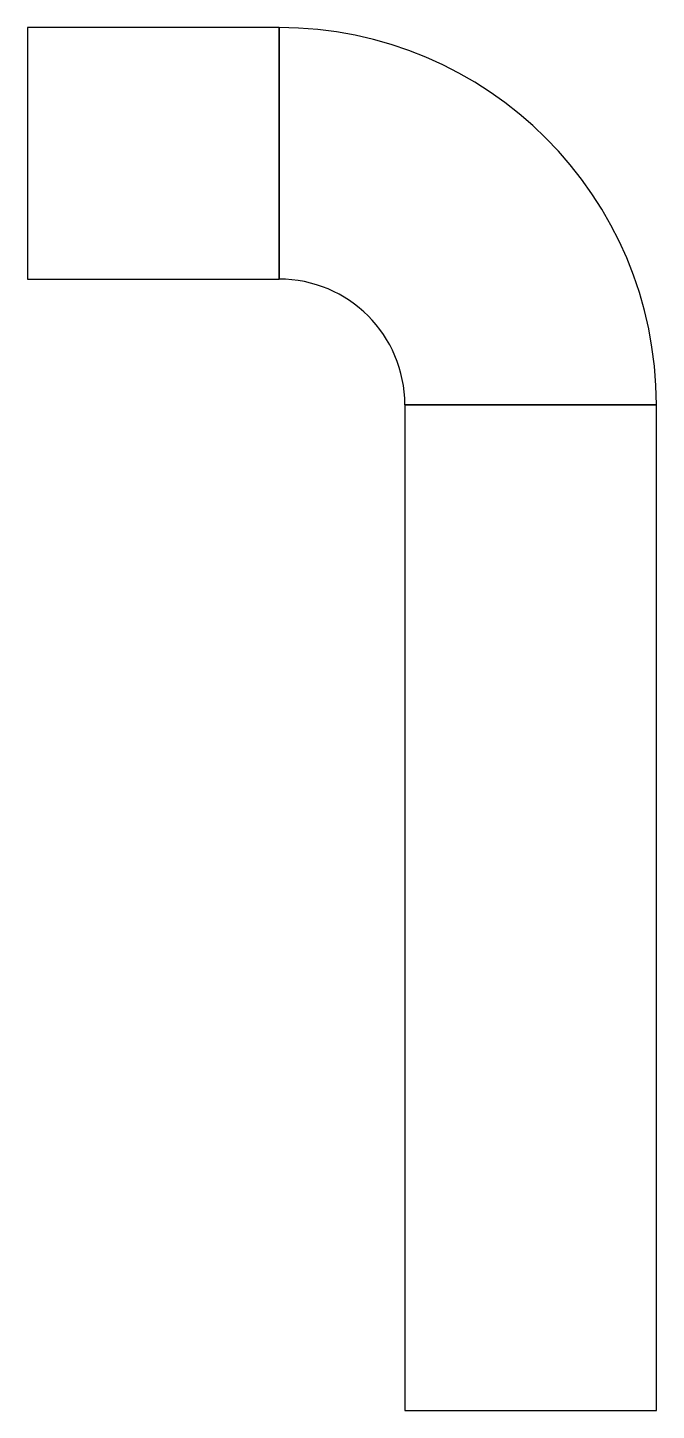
# Model space of a CAD drawing. Header units: metres. Extents: x -15 to 25, y -15 to 410.
# Drawn here: x 0 to 25, y 355 to 410 of the extents above.
import ezdxf

# ---------------------------------------------------------------- set-up
doc = ezdxf.new("R2010")
doc.units = ezdxf.units.M

msp = doc.modelspace()

# ---------------------------------------------------------------- linework, layer by layer
at = {"layer": 'PARAMETRIX'}
for p, q in [((10, 410), (0, 410)), ((0, 410), (0, 400)), ((10, 400), (10, 410)), ((10, 410), (10, 400)), ((0, 400), (10, 400)), ((15, 395), (25, 395)), ((15, 395), (15, 355)), ((25, 395), (15, 395)), ((25, 355), (25, 395)), ((15, 355), (25, 355))]:
    msp.add_line(p, q, dxfattribs=at)
for radius in [15, 5]:
    msp.add_arc((10, 395), radius, 0, 90, dxfattribs=at)

doc.saveas('drawing.dxf')
